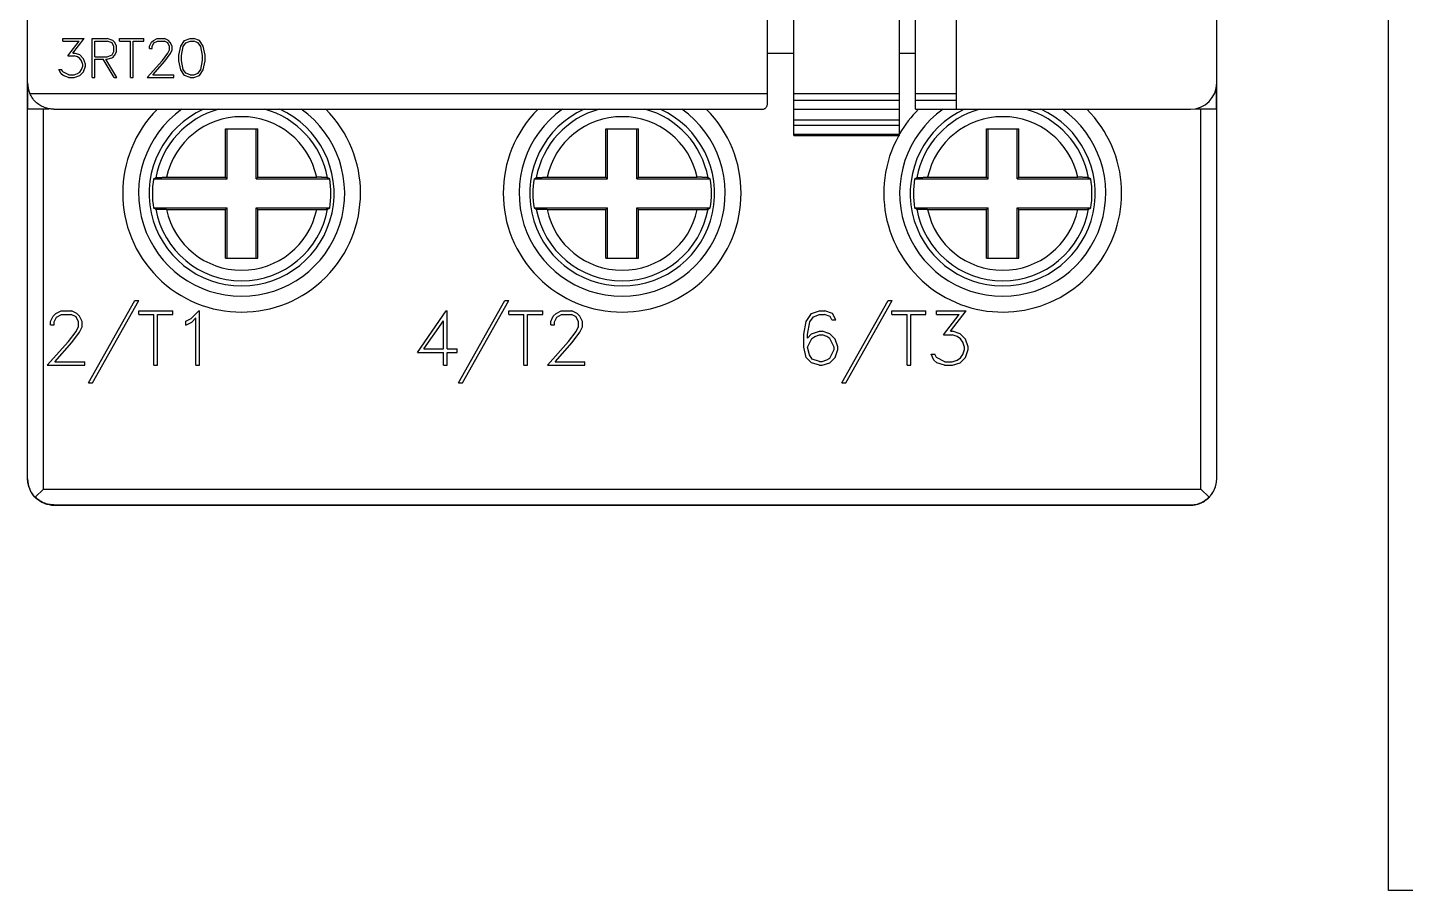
# Model space of a CAD drawing. Header units: millimetres. Extents: x -72 to 2978, y -1067 to 2817.
# Drawn here: x 159.1 to 211.2, y 2548.8 to 2581.4 of the extents above; entities that cross this region are included whole.
import ezdxf

# ---------------------------------------------------------------- set-up
doc = ezdxf.new("R2010")
doc.units = ezdxf.units.MM
doc.layers.add('10000_FRONT', color=7, linetype='Continuous')

msp = doc.modelspace()

# ---------------------------------------------------------------- linework, layer by layer
for p, q in [((210.575, 2548.763), (210.575, 2661.863)), ((233.075, 2548.763), (210.575, 2548.763))]:
    msp.add_line(p, q)
at = {"layer": '10000_FRONT', "color": 7, "linetype": 'Continuous', "lineweight": 25}
for p, q in [((188.075, 2577.338), (188.075, 2634.338)), ((187.075, 2578.538), (187.075, 2633.138)), ((159.075, 2578.358), (159.075, 2632.338)), ((192.075, 2577.338), (192.075, 2593.838)), ((192.675, 2578.338), (192.675, 2593.238)), ((194.225, 2578.338), (194.225, 2592.038)), ((204.075, 2579.338), (204.075, 2583.141)), ((160.408, 2581.011), (161.215, 2581.011)), ((160.408, 2580.913), (160.408, 2581.011)), ((160.785, 2580.463), (161.215, 2581.011)), ((161.521, 2581.011), (162.086, 2581.011)), ((161.521, 2579.541), (161.521, 2581.011)), ((162.296, 2580.94), (162.086, 2581.011)), ((162.557, 2581.011), (163.478, 2581.011)), ((162.557, 2580.913), (162.557, 2581.011)), ((163.478, 2580.913), (163.478, 2581.011)), ((163.836, 2580.941), (163.979, 2581.011)), ((163.979, 2581.011), (164.261, 2581.011)), ((164.404, 2580.94), (164.261, 2581.011)), ((165.013, 2580.94), (165.226, 2581.011)), ((165.226, 2581.011), (165.368, 2581.011)), ((165.582, 2580.94), (165.368, 2581.011)), ((159.075, 2580.448), (159.075, 2580.448)), ((160.408, 2580.913), (161.023, 2580.913)), ((160.598, 2580.363), (161.023, 2580.913)), ((160.785, 2580.463), (160.837, 2580.463)), ((161.049, 2580.392), (160.837, 2580.463)), ((161.619, 2580.913), (162.081, 2580.913)), ((161.619, 2580.325), (161.619, 2580.913)), ((162.277, 2580.846), (162.081, 2580.913)), ((162.342, 2580.718), (162.277, 2580.846)), ((162.277, 2580.392), (162.342, 2580.519)), ((162.371, 2580.869), (162.296, 2580.94)), ((162.342, 2580.519), (162.342, 2580.718)), ((162.37, 2580.369), (162.44, 2580.512)), ((162.44, 2580.725), (162.371, 2580.869)), ((162.44, 2580.512), (162.44, 2580.725)), ((162.557, 2580.913), (162.968, 2580.913)), ((162.968, 2579.541), (162.968, 2580.913)), ((163.066, 2580.913), (163.478, 2580.913)), ((163.066, 2579.541), (163.066, 2580.913)), ((163.693, 2580.726), (163.763, 2580.87)), ((163.693, 2580.638), (163.693, 2580.726)), ((163.693, 2580.638), (163.792, 2580.638)), ((163.763, 2580.87), (163.836, 2580.941)), ((163.792, 2580.718), (163.858, 2580.848)), ((163.792, 2580.638), (163.792, 2580.718)), ((163.858, 2580.848), (163.987, 2580.913)), ((163.987, 2580.913), (164.253, 2580.913)), ((164.177, 2580.184), (164.381, 2580.455)), ((164.383, 2580.848), (164.253, 2580.913)), ((164.269, 2580.162), (164.477, 2580.438)), ((164.381, 2580.455), (164.447, 2580.589)), ((164.447, 2580.718), (164.383, 2580.848)), ((164.477, 2580.868), (164.404, 2580.94)), ((164.447, 2580.589), (164.447, 2580.718)), ((164.548, 2580.725), (164.477, 2580.868)), ((164.477, 2580.438), (164.548, 2580.579)), ((164.548, 2580.579), (164.548, 2580.725)), ((164.801, 2580.381), (164.87, 2580.727)), ((164.87, 2580.727), (165.013, 2580.94)), ((164.899, 2580.377), (164.968, 2580.717)), ((164.968, 2580.717), (165.061, 2580.856)), ((165.061, 2580.856), (165.231, 2580.913)), ((165.231, 2580.913), (165.365, 2580.913)), ((165.534, 2580.856), (165.365, 2580.913)), ((165.626, 2580.717), (165.534, 2580.856)), ((165.725, 2580.727), (165.582, 2580.94)), ((165.695, 2580.377), (165.626, 2580.717)), ((165.793, 2580.381), (165.725, 2580.727)), ((187.075, 2580.458), (188.075, 2580.458)), ((192.075, 2580.458), (192.675, 2580.458)), ((160.598, 2580.363), (160.833, 2580.363)), ((160.965, 2580.318), (160.833, 2580.363)), ((161.056, 2580.258), (160.965, 2580.318)), ((161.192, 2580.249), (161.049, 2580.392)), ((161.118, 2580.165), (161.056, 2580.258)), ((161.163, 2580.033), (161.118, 2580.165)), ((161.118, 2579.837), (161.163, 2579.969)), ((161.163, 2579.969), (161.163, 2580.033)), ((161.262, 2580.038), (161.192, 2580.249)), ((161.192, 2579.754), (161.262, 2579.965)), ((161.262, 2579.965), (161.262, 2580.038)), ((161.619, 2580.325), (162.081, 2580.325)), ((161.619, 2580.227), (161.936, 2580.227)), ((161.619, 2579.541), (161.619, 2580.227)), ((162.346, 2579.541), (161.936, 2580.227)), ((162.453, 2579.541), (162.042, 2580.227)), ((162.042, 2580.227), (162.085, 2580.227)), ((162.081, 2580.325), (162.277, 2580.392)), ((162.085, 2580.227), (162.296, 2580.297)), ((162.296, 2580.297), (162.37, 2580.369)), ((163.605, 2579.541), (164.177, 2580.184)), ((163.813, 2579.639), (164.269, 2580.162)), ((164.801, 2580.171), (164.801, 2580.381)), ((164.87, 2579.825), (164.801, 2580.171)), ((164.899, 2580.176), (164.899, 2580.377)), ((164.968, 2579.836), (164.899, 2580.176)), ((165.626, 2579.836), (165.695, 2580.176)), ((165.695, 2580.176), (165.695, 2580.377)), ((165.725, 2579.825), (165.793, 2580.171)), ((165.793, 2580.171), (165.793, 2580.381)), ((160.342, 2579.683), (160.261, 2579.845)), ((160.261, 2579.845), (160.365, 2579.845)), ((160.416, 2579.611), (160.342, 2579.683)), ((160.411, 2579.749), (160.365, 2579.845)), ((160.633, 2579.639), (160.411, 2579.749)), ((160.628, 2579.541), (160.416, 2579.611)), ((160.628, 2579.541), (160.837, 2579.541)), ((160.633, 2579.639), (160.833, 2579.639)), ((160.833, 2579.639), (160.965, 2579.685)), ((160.837, 2579.541), (161.049, 2579.611)), ((160.965, 2579.685), (161.056, 2579.745)), ((161.049, 2579.611), (161.192, 2579.754)), ((161.056, 2579.745), (161.118, 2579.837)), ((161.521, 2579.541), (161.619, 2579.541)), ((162.346, 2579.541), (162.453, 2579.541)), ((162.968, 2579.541), (163.066, 2579.541)), ((163.605, 2579.541), (164.615, 2579.541)), ((163.813, 2579.639), (164.615, 2579.639)), ((164.615, 2579.541), (164.615, 2579.639)), ((165.013, 2579.611), (164.87, 2579.825)), ((165.061, 2579.698), (164.968, 2579.836)), ((165.226, 2579.541), (165.013, 2579.611)), ((165.231, 2579.64), (165.061, 2579.698)), ((165.226, 2579.541), (165.368, 2579.541)), ((165.231, 2579.64), (165.365, 2579.64)), ((165.365, 2579.64), (165.534, 2579.698)), ((165.368, 2579.541), (165.582, 2579.611)), ((165.534, 2579.698), (165.626, 2579.836)), ((165.582, 2579.611), (165.725, 2579.825)), ((159.085, 2578.358), (159.085, 2579.197)), ((159.182, 2578.888), (159.158, 2578.938)), ((159.158, 2578.938), (187.075, 2578.938)), ((159.209, 2578.838), (159.182, 2578.888)), ((188.075, 2578.938), (192.075, 2578.938)), ((192.675, 2578.938), (194.225, 2578.938)), ((204.065, 2578.358), (204.065, 2579.197)), ((204.075, 2578.358), (204.075, 2579.33)), ((159.075, 2578.358), (159.675, 2578.358)), ((159.075, 2564.358), (159.075, 2578.358)), ((159.238, 2578.79), (159.209, 2578.838)), ((159.271, 2578.743), (159.238, 2578.79)), ((159.305, 2578.699), (159.271, 2578.743)), ((159.342, 2578.657), (159.305, 2578.699)), ((159.38, 2578.619), (159.342, 2578.657)), ((159.418, 2578.583), (159.38, 2578.619)), ((159.457, 2578.551), (159.418, 2578.583)), ((159.496, 2578.522), (159.457, 2578.551)), ((159.537, 2578.495), (159.496, 2578.522)), ((159.578, 2578.47), (159.537, 2578.495)), ((159.622, 2578.446), (159.578, 2578.47)), ((159.666, 2578.425), (159.622, 2578.446)), ((159.71, 2578.406), (159.666, 2578.425)), ((159.675, 2578.358), (159.876, 2578.358)), ((159.675, 2563.958), (159.675, 2578.358)), ((159.756, 2578.39), (159.71, 2578.406)), ((159.802, 2578.376), (159.756, 2578.39)), ((159.848, 2578.364), (159.802, 2578.376)), ((159.894, 2578.354), (159.848, 2578.364)), ((159.94, 2578.347), (159.894, 2578.354)), ((159.986, 2578.342), (159.94, 2578.347)), ((160.031, 2578.339), (159.986, 2578.342)), ((160.075, 2578.338), (160.031, 2578.339)), ((186.875, 2578.338), (186.893, 2578.339)), ((186.893, 2578.339), (186.911, 2578.341)), ((186.911, 2578.341), (186.929, 2578.345)), ((186.929, 2578.345), (186.947, 2578.352)), ((186.947, 2578.352), (186.965, 2578.359)), ((186.965, 2578.359), (186.982, 2578.369)), ((186.982, 2578.369), (186.998, 2578.381)), ((186.998, 2578.381), (187.014, 2578.394)), ((187.014, 2578.394), (187.028, 2578.409)), ((187.028, 2578.409), (187.041, 2578.426)), ((187.041, 2578.426), (187.052, 2578.445)), ((187.052, 2578.445), (187.061, 2578.466)), ((187.061, 2578.466), (187.068, 2578.488)), ((187.068, 2578.488), (187.073, 2578.512)), ((187.073, 2578.512), (187.075, 2578.538)), ((188.075, 2578.674), (192.075, 2578.674)), ((192.675, 2578.674), (194.225, 2578.674)), ((203.274, 2578.358), (204.075, 2578.358)), ((203.475, 2563.958), (203.475, 2578.358)), ((204.075, 2564.358), (204.075, 2578.358)), ((160.075, 2578.338), (186.875, 2578.338)), ((188.075, 2578.338), (192.075, 2578.338)), ((188.075, 2577.938), (192.075, 2577.938)), ((192.675, 2578.338), (194.225, 2578.338)), ((194.225, 2578.338), (203.075, 2578.338)), ((166.562, 2577.598), (167.787, 2577.598)), ((166.562, 2575.761), (166.562, 2577.598)), ((166.625, 2575.698), (166.625, 2577.598)), ((167.725, 2575.698), (167.725, 2577.598)), ((167.787, 2575.761), (167.787, 2577.598)), ((180.962, 2577.598), (182.187, 2577.598)), ((180.962, 2575.761), (180.962, 2577.598)), ((181.025, 2575.698), (181.025, 2577.598)), ((182.125, 2575.698), (182.125, 2577.598)), ((182.187, 2575.761), (182.187, 2577.598)), ((188.075, 2577.738), (192.075, 2577.738)), ((188.075, 2577.391), (192.075, 2577.391)), ((188.075, 2577.338), (192.075, 2577.338)), ((195.362, 2577.598), (196.587, 2577.598)), ((195.362, 2575.761), (195.362, 2577.598)), ((195.425, 2575.698), (195.425, 2577.598)), ((196.525, 2575.698), (196.525, 2577.598)), ((196.587, 2575.761), (196.587, 2577.598)), ((163.901, 2575.729), (163.912, 2575.735)), ((163.912, 2575.735), (163.924, 2575.741)), ((163.924, 2575.741), (163.928, 2575.743)), ((163.928, 2575.743), (163.935, 2575.745)), ((163.935, 2575.745), (163.945, 2575.746)), ((163.945, 2575.746), (163.956, 2575.748)), ((163.956, 2575.748), (163.97, 2575.749)), ((163.97, 2575.749), (163.986, 2575.751)), ((163.986, 2575.751), (164.005, 2575.752)), ((164.005, 2575.752), (164.025, 2575.753)), ((164.025, 2575.753), (164.047, 2575.755)), ((164.047, 2575.755), (164.07, 2575.756)), ((164.07, 2575.756), (164.096, 2575.757)), ((164.096, 2575.757), (164.123, 2575.758)), ((164.123, 2575.758), (164.151, 2575.758)), ((164.151, 2575.758), (164.179, 2575.759)), ((164.179, 2575.759), (164.208, 2575.76)), ((164.208, 2575.76), (164.239, 2575.76)), ((164.239, 2575.76), (164.271, 2575.76)), ((164.271, 2575.76), (164.303, 2575.761)), ((164.303, 2575.761), (164.334, 2575.761)), ((164.334, 2575.761), (166.562, 2575.761)), ((166.625, 2575.698), (166.562, 2575.761)), ((167.725, 2575.698), (167.787, 2575.761)), ((167.787, 2575.761), (170.015, 2575.761)), ((170.04, 2575.761), (170.015, 2575.761)), ((170.067, 2575.76), (170.04, 2575.761)), ((170.093, 2575.76), (170.067, 2575.76)), ((170.119, 2575.76), (170.093, 2575.76)), ((170.145, 2575.76), (170.119, 2575.76)), ((170.169, 2575.759), (170.145, 2575.76)), ((170.192, 2575.759), (170.169, 2575.759)), ((170.215, 2575.758), (170.192, 2575.759)), ((170.238, 2575.757), (170.215, 2575.758)), ((170.26, 2575.756), (170.238, 2575.757)), ((170.281, 2575.756), (170.26, 2575.756)), ((170.3, 2575.755), (170.281, 2575.756)), ((170.318, 2575.754), (170.3, 2575.755)), ((170.335, 2575.753), (170.318, 2575.754)), ((170.352, 2575.752), (170.335, 2575.753)), ((170.367, 2575.751), (170.352, 2575.752)), ((170.38, 2575.749), (170.367, 2575.751)), ((170.391, 2575.748), (170.38, 2575.749)), ((170.401, 2575.747), (170.391, 2575.748)), ((170.409, 2575.746), (170.401, 2575.747)), ((170.416, 2575.744), (170.409, 2575.746)), ((170.422, 2575.743), (170.416, 2575.744)), ((170.425, 2575.741), (170.422, 2575.743)), ((170.437, 2575.735), (170.425, 2575.741)), ((170.449, 2575.729), (170.437, 2575.735)), ((178.301, 2575.729), (178.312, 2575.735)), ((178.312, 2575.735), (178.324, 2575.741)), ((178.324, 2575.741), (178.328, 2575.743)), ((178.328, 2575.743), (178.335, 2575.745)), ((178.335, 2575.745), (178.345, 2575.746)), ((178.345, 2575.746), (178.356, 2575.748)), ((178.356, 2575.748), (178.37, 2575.749)), ((178.37, 2575.749), (178.386, 2575.751)), ((178.386, 2575.751), (178.405, 2575.752)), ((178.405, 2575.752), (178.425, 2575.753)), ((178.425, 2575.753), (178.447, 2575.755)), ((178.447, 2575.755), (178.47, 2575.756)), ((178.47, 2575.756), (178.496, 2575.757)), ((178.496, 2575.757), (178.523, 2575.758)), ((178.523, 2575.758), (178.551, 2575.758)), ((178.551, 2575.758), (178.579, 2575.759)), ((178.579, 2575.759), (178.608, 2575.76)), ((178.608, 2575.76), (178.639, 2575.76)), ((178.639, 2575.76), (178.671, 2575.76)), ((178.671, 2575.76), (178.703, 2575.761)), ((178.703, 2575.761), (178.734, 2575.761)), ((178.734, 2575.761), (180.962, 2575.761)), ((181.025, 2575.698), (180.962, 2575.761)), ((182.125, 2575.698), (182.187, 2575.761)), ((182.187, 2575.761), (184.415, 2575.761)), ((184.44, 2575.761), (184.415, 2575.761)), ((184.467, 2575.76), (184.44, 2575.761)), ((184.493, 2575.76), (184.467, 2575.76)), ((184.519, 2575.76), (184.493, 2575.76)), ((184.545, 2575.76), (184.519, 2575.76)), ((184.569, 2575.759), (184.545, 2575.76)), ((184.592, 2575.759), (184.569, 2575.759)), ((184.615, 2575.758), (184.592, 2575.759)), ((184.638, 2575.757), (184.615, 2575.758)), ((184.66, 2575.756), (184.638, 2575.757)), ((184.681, 2575.756), (184.66, 2575.756)), ((184.7, 2575.755), (184.681, 2575.756)), ((184.718, 2575.754), (184.7, 2575.755)), ((184.735, 2575.753), (184.718, 2575.754)), ((184.752, 2575.752), (184.735, 2575.753)), ((184.767, 2575.751), (184.752, 2575.752)), ((184.78, 2575.749), (184.767, 2575.751)), ((184.791, 2575.748), (184.78, 2575.749)), ((184.801, 2575.747), (184.791, 2575.748)), ((184.809, 2575.746), (184.801, 2575.747)), ((184.816, 2575.744), (184.809, 2575.746)), ((184.822, 2575.743), (184.816, 2575.744)), ((184.825, 2575.741), (184.822, 2575.743)), ((184.837, 2575.735), (184.825, 2575.741)), ((184.849, 2575.729), (184.837, 2575.735)), ((192.701, 2575.729), (192.712, 2575.735)), ((192.712, 2575.735), (192.724, 2575.741)), ((192.724, 2575.741), (192.728, 2575.743)), ((192.728, 2575.743), (192.735, 2575.745)), ((192.735, 2575.745), (192.745, 2575.746)), ((192.745, 2575.746), (192.756, 2575.748)), ((192.756, 2575.748), (192.77, 2575.749)), ((192.77, 2575.749), (192.786, 2575.751)), ((192.786, 2575.751), (192.805, 2575.752)), ((192.805, 2575.752), (192.825, 2575.753)), ((192.825, 2575.753), (192.847, 2575.755)), ((192.847, 2575.755), (192.87, 2575.756)), ((192.87, 2575.756), (192.896, 2575.757)), ((192.896, 2575.757), (192.923, 2575.758)), ((192.923, 2575.758), (192.951, 2575.758)), ((192.951, 2575.758), (192.979, 2575.759)), ((192.979, 2575.759), (193.008, 2575.76)), ((193.008, 2575.76), (193.039, 2575.76)), ((193.039, 2575.76), (193.071, 2575.76)), ((193.071, 2575.76), (193.103, 2575.761)), ((193.103, 2575.761), (193.134, 2575.761)), ((193.134, 2575.761), (195.362, 2575.761)), ((195.425, 2575.698), (195.362, 2575.761)), ((196.525, 2575.698), (196.587, 2575.761)), ((196.587, 2575.761), (198.815, 2575.761)), ((198.84, 2575.761), (198.815, 2575.761)), ((198.867, 2575.76), (198.84, 2575.761)), ((198.893, 2575.76), (198.867, 2575.76)), ((198.919, 2575.76), (198.893, 2575.76)), ((198.945, 2575.76), (198.919, 2575.76)), ((198.969, 2575.759), (198.945, 2575.76)), ((198.992, 2575.759), (198.969, 2575.759)), ((199.015, 2575.758), (198.992, 2575.759)), ((199.038, 2575.757), (199.015, 2575.758)), ((199.06, 2575.756), (199.038, 2575.757)), ((199.081, 2575.756), (199.06, 2575.756)), ((199.1, 2575.755), (199.081, 2575.756)), ((199.118, 2575.754), (199.1, 2575.755)), ((199.135, 2575.753), (199.118, 2575.754)), ((199.152, 2575.752), (199.135, 2575.753)), ((199.167, 2575.751), (199.152, 2575.752)), ((199.18, 2575.749), (199.167, 2575.751)), ((199.191, 2575.748), (199.18, 2575.749)), ((199.201, 2575.747), (199.191, 2575.748)), ((199.209, 2575.746), (199.201, 2575.747)), ((199.216, 2575.744), (199.209, 2575.746)), ((199.222, 2575.743), (199.216, 2575.744)), ((199.225, 2575.741), (199.222, 2575.743)), ((199.237, 2575.735), (199.225, 2575.741)), ((199.249, 2575.729), (199.237, 2575.735)), ((163.842, 2575.698), (163.854, 2575.704)), ((163.842, 2575.698), (166.625, 2575.698)), ((163.854, 2575.704), (163.866, 2575.71)), ((163.866, 2575.71), (163.877, 2575.717)), ((163.877, 2575.717), (163.889, 2575.723)), ((163.889, 2575.723), (163.901, 2575.729)), ((167.725, 2575.698), (170.507, 2575.698)), ((170.46, 2575.723), (170.449, 2575.729)), ((170.472, 2575.717), (170.46, 2575.723)), ((170.484, 2575.71), (170.472, 2575.717)), ((170.495, 2575.704), (170.484, 2575.71)), ((170.507, 2575.698), (170.495, 2575.704)), ((178.242, 2575.698), (178.254, 2575.704)), ((178.242, 2575.698), (181.025, 2575.698)), ((178.254, 2575.704), (178.266, 2575.71)), ((178.266, 2575.71), (178.277, 2575.717)), ((178.277, 2575.717), (178.289, 2575.723)), ((178.289, 2575.723), (178.301, 2575.729)), ((182.125, 2575.698), (184.907, 2575.698)), ((184.86, 2575.723), (184.849, 2575.729)), ((184.872, 2575.717), (184.86, 2575.723)), ((184.884, 2575.71), (184.872, 2575.717)), ((184.895, 2575.704), (184.884, 2575.71)), ((184.907, 2575.698), (184.895, 2575.704)), ((192.642, 2575.698), (192.654, 2575.704)), ((192.642, 2575.698), (195.425, 2575.698)), ((192.654, 2575.704), (192.666, 2575.71)), ((192.666, 2575.71), (192.677, 2575.717)), ((192.677, 2575.717), (192.689, 2575.723)), ((192.689, 2575.723), (192.701, 2575.729)), ((196.525, 2575.698), (199.307, 2575.698)), ((199.26, 2575.723), (199.249, 2575.729)), ((199.272, 2575.717), (199.26, 2575.723)), ((199.284, 2575.71), (199.272, 2575.717)), ((199.295, 2575.704), (199.284, 2575.71)), ((199.307, 2575.698), (199.295, 2575.704)), ((163.854, 2574.591), (163.842, 2574.598)), ((163.842, 2574.598), (166.625, 2574.598)), ((163.866, 2574.585), (163.854, 2574.591)), ((163.877, 2574.579), (163.866, 2574.585)), ((163.889, 2574.573), (163.877, 2574.579)), ((163.901, 2574.566), (163.889, 2574.573)), ((163.912, 2574.56), (163.901, 2574.566)), ((163.924, 2574.554), (163.912, 2574.56)), ((163.927, 2574.553), (163.924, 2574.554)), ((163.933, 2574.551), (163.927, 2574.553)), ((163.94, 2574.55), (163.933, 2574.551)), ((163.948, 2574.549), (163.94, 2574.55)), ((163.958, 2574.547), (163.948, 2574.549)), ((163.969, 2574.546), (163.958, 2574.547)), ((163.983, 2574.545), (163.969, 2574.546)), ((163.997, 2574.544), (163.983, 2574.545)), ((164.014, 2574.543), (163.997, 2574.544)), ((164.031, 2574.542), (164.014, 2574.543)), ((164.049, 2574.541), (164.031, 2574.542)), ((164.068, 2574.54), (164.049, 2574.541)), ((164.089, 2574.539), (164.068, 2574.54)), ((164.111, 2574.538), (164.089, 2574.539)), ((164.134, 2574.538), (164.111, 2574.538)), ((164.157, 2574.537), (164.134, 2574.538)), ((164.18, 2574.536), (164.157, 2574.537)), ((164.204, 2574.536), (164.18, 2574.536)), ((164.23, 2574.536), (164.204, 2574.536)), ((164.256, 2574.535), (164.23, 2574.536)), ((164.282, 2574.535), (164.256, 2574.535)), ((164.309, 2574.535), (164.282, 2574.535)), ((164.334, 2574.535), (164.309, 2574.535)), ((164.334, 2574.535), (166.562, 2574.535)), ((166.562, 2574.535), (166.625, 2574.598)), ((166.562, 2572.698), (166.562, 2574.535)), ((166.625, 2572.698), (166.625, 2574.598)), ((167.787, 2574.535), (167.725, 2574.598)), ((167.725, 2574.598), (170.507, 2574.598)), ((167.725, 2572.698), (167.725, 2574.598)), ((167.787, 2574.535), (170.015, 2574.535)), ((167.787, 2572.698), (167.787, 2574.535)), ((170.015, 2574.535), (170.046, 2574.535)), ((170.046, 2574.535), (170.078, 2574.535)), ((170.078, 2574.535), (170.11, 2574.535)), ((170.11, 2574.535), (170.141, 2574.536)), ((170.141, 2574.536), (170.17, 2574.536)), ((170.17, 2574.536), (170.198, 2574.537)), ((170.198, 2574.537), (170.226, 2574.538)), ((170.226, 2574.538), (170.253, 2574.539)), ((170.253, 2574.539), (170.279, 2574.54)), ((170.279, 2574.54), (170.302, 2574.541)), ((170.302, 2574.541), (170.324, 2574.542)), ((170.324, 2574.542), (170.344, 2574.543)), ((170.344, 2574.543), (170.363, 2574.545)), ((170.363, 2574.545), (170.379, 2574.546)), ((170.379, 2574.546), (170.393, 2574.548)), ((170.393, 2574.548), (170.404, 2574.549)), ((170.404, 2574.549), (170.414, 2574.551)), ((170.414, 2574.551), (170.421, 2574.552)), ((170.421, 2574.552), (170.425, 2574.554)), ((170.425, 2574.554), (170.437, 2574.56)), ((170.437, 2574.56), (170.449, 2574.566)), ((170.449, 2574.566), (170.46, 2574.573)), ((170.46, 2574.573), (170.472, 2574.579)), ((170.472, 2574.579), (170.484, 2574.585)), ((170.484, 2574.585), (170.495, 2574.591)), ((170.495, 2574.591), (170.507, 2574.598)), ((178.254, 2574.591), (178.242, 2574.598)), ((178.242, 2574.598), (181.025, 2574.598)), ((178.266, 2574.585), (178.254, 2574.591)), ((178.277, 2574.579), (178.266, 2574.585)), ((178.289, 2574.573), (178.277, 2574.579)), ((178.301, 2574.566), (178.289, 2574.573)), ((178.312, 2574.56), (178.301, 2574.566)), ((178.324, 2574.554), (178.312, 2574.56)), ((178.327, 2574.553), (178.324, 2574.554)), ((178.333, 2574.551), (178.327, 2574.553)), ((178.34, 2574.55), (178.333, 2574.551)), ((178.348, 2574.549), (178.34, 2574.55)), ((178.358, 2574.547), (178.348, 2574.549)), ((178.369, 2574.546), (178.358, 2574.547)), ((178.383, 2574.545), (178.369, 2574.546)), ((178.397, 2574.544), (178.383, 2574.545)), ((178.414, 2574.543), (178.397, 2574.544)), ((178.431, 2574.542), (178.414, 2574.543)), ((178.449, 2574.541), (178.431, 2574.542)), ((178.468, 2574.54), (178.449, 2574.541)), ((178.489, 2574.539), (178.468, 2574.54)), ((178.511, 2574.538), (178.489, 2574.539)), ((178.534, 2574.538), (178.511, 2574.538)), ((178.557, 2574.537), (178.534, 2574.538)), ((178.58, 2574.536), (178.557, 2574.537)), ((178.604, 2574.536), (178.58, 2574.536)), ((178.63, 2574.536), (178.604, 2574.536)), ((178.656, 2574.535), (178.63, 2574.536)), ((178.682, 2574.535), (178.656, 2574.535)), ((178.709, 2574.535), (178.682, 2574.535)), ((178.734, 2574.535), (178.709, 2574.535)), ((178.734, 2574.535), (180.962, 2574.535)), ((180.962, 2574.535), (181.025, 2574.598)), ((180.962, 2572.698), (180.962, 2574.535)), ((181.025, 2572.698), (181.025, 2574.598)), ((182.187, 2574.535), (182.125, 2574.598)), ((182.125, 2574.598), (184.907, 2574.598)), ((182.125, 2572.698), (182.125, 2574.598)), ((182.187, 2574.535), (184.415, 2574.535)), ((182.187, 2572.698), (182.187, 2574.535)), ((184.415, 2574.535), (184.446, 2574.535)), ((184.446, 2574.535), (184.478, 2574.535)), ((184.478, 2574.535), (184.51, 2574.535)), ((184.51, 2574.535), (184.541, 2574.536)), ((184.541, 2574.536), (184.57, 2574.536)), ((184.57, 2574.536), (184.598, 2574.537)), ((184.598, 2574.537), (184.626, 2574.538)), ((184.626, 2574.538), (184.653, 2574.539)), ((184.653, 2574.539), (184.679, 2574.54)), ((184.679, 2574.54), (184.702, 2574.541)), ((184.702, 2574.541), (184.724, 2574.542)), ((184.724, 2574.542), (184.744, 2574.543)), ((184.744, 2574.543), (184.763, 2574.545)), ((184.763, 2574.545), (184.779, 2574.546)), ((184.779, 2574.546), (184.793, 2574.548)), ((184.793, 2574.548), (184.804, 2574.549)), ((184.804, 2574.549), (184.814, 2574.551)), ((184.814, 2574.551), (184.821, 2574.552)), ((184.821, 2574.552), (184.825, 2574.554)), ((184.825, 2574.554), (184.837, 2574.56)), ((184.837, 2574.56), (184.849, 2574.566)), ((184.849, 2574.566), (184.86, 2574.573)), ((184.86, 2574.573), (184.872, 2574.579)), ((184.872, 2574.579), (184.884, 2574.585)), ((184.884, 2574.585), (184.895, 2574.591)), ((184.895, 2574.591), (184.907, 2574.598)), ((192.654, 2574.591), (192.642, 2574.598)), ((192.642, 2574.598), (195.425, 2574.598)), ((192.666, 2574.585), (192.654, 2574.591)), ((192.677, 2574.579), (192.666, 2574.585)), ((192.689, 2574.573), (192.677, 2574.579)), ((192.701, 2574.566), (192.689, 2574.573)), ((192.712, 2574.56), (192.701, 2574.566)), ((192.724, 2574.554), (192.712, 2574.56)), ((192.727, 2574.553), (192.724, 2574.554)), ((192.733, 2574.551), (192.727, 2574.553)), ((192.74, 2574.55), (192.733, 2574.551)), ((192.748, 2574.549), (192.74, 2574.55)), ((192.758, 2574.547), (192.748, 2574.549)), ((192.769, 2574.546), (192.758, 2574.547)), ((192.783, 2574.545), (192.769, 2574.546)), ((192.797, 2574.544), (192.783, 2574.545)), ((192.814, 2574.543), (192.797, 2574.544)), ((192.831, 2574.542), (192.814, 2574.543)), ((192.849, 2574.541), (192.831, 2574.542)), ((192.868, 2574.54), (192.849, 2574.541)), ((192.889, 2574.539), (192.868, 2574.54)), ((192.911, 2574.538), (192.889, 2574.539)), ((192.934, 2574.538), (192.911, 2574.538)), ((192.957, 2574.537), (192.934, 2574.538)), ((192.98, 2574.536), (192.957, 2574.537)), ((193.004, 2574.536), (192.98, 2574.536)), ((193.03, 2574.536), (193.004, 2574.536)), ((193.056, 2574.535), (193.03, 2574.536)), ((193.082, 2574.535), (193.056, 2574.535)), ((193.109, 2574.535), (193.082, 2574.535)), ((193.134, 2574.535), (193.109, 2574.535)), ((193.134, 2574.535), (195.362, 2574.535)), ((195.362, 2574.535), (195.425, 2574.598)), ((195.362, 2572.698), (195.362, 2574.535)), ((195.425, 2572.698), (195.425, 2574.598)), ((196.587, 2574.535), (196.525, 2574.598)), ((196.525, 2574.598), (199.307, 2574.598)), ((196.525, 2572.698), (196.525, 2574.598)), ((196.587, 2574.535), (198.815, 2574.535)), ((196.587, 2572.698), (196.587, 2574.535)), ((198.815, 2574.535), (198.846, 2574.535)), ((198.846, 2574.535), (198.878, 2574.535)), ((198.878, 2574.535), (198.91, 2574.535)), ((198.91, 2574.535), (198.941, 2574.536)), ((198.941, 2574.536), (198.97, 2574.536)), ((198.97, 2574.536), (198.998, 2574.537)), ((198.998, 2574.537), (199.026, 2574.538)), ((199.026, 2574.538), (199.053, 2574.539)), ((199.053, 2574.539), (199.079, 2574.54)), ((199.079, 2574.54), (199.102, 2574.541)), ((199.102, 2574.541), (199.124, 2574.542)), ((199.124, 2574.542), (199.144, 2574.543)), ((199.144, 2574.543), (199.163, 2574.545)), ((199.163, 2574.545), (199.179, 2574.546)), ((199.179, 2574.546), (199.193, 2574.548)), ((199.193, 2574.548), (199.204, 2574.549)), ((199.204, 2574.549), (199.214, 2574.551)), ((199.214, 2574.551), (199.221, 2574.552)), ((199.221, 2574.552), (199.225, 2574.554)), ((199.225, 2574.554), (199.237, 2574.56)), ((199.237, 2574.56), (199.249, 2574.566)), ((199.249, 2574.566), (199.26, 2574.573)), ((199.26, 2574.573), (199.272, 2574.579)), ((199.272, 2574.579), (199.284, 2574.585)), ((199.284, 2574.585), (199.295, 2574.591)), ((199.295, 2574.591), (199.307, 2574.598)), ((166.562, 2572.698), (167.787, 2572.698)), ((180.962, 2572.698), (182.187, 2572.698)), ((195.362, 2572.698), (196.587, 2572.698)), ((161.385, 2567.976), (163.139, 2571.092)), ((161.534, 2567.976), (163.286, 2571.092)), ((163.139, 2571.092), (163.286, 2571.092)), ((175.385, 2567.976), (177.139, 2571.092)), ((175.534, 2567.976), (177.286, 2571.092)), ((177.139, 2571.092), (177.286, 2571.092)), ((189.885, 2567.976), (191.639, 2571.092)), ((190.034, 2567.976), (191.786, 2571.092)), ((191.639, 2571.092), (191.786, 2571.092)), ((160.044, 2570.502), (160.145, 2570.602)), ((160.145, 2570.602), (160.346, 2570.7)), ((160.176, 2570.471), (160.357, 2570.563)), ((160.346, 2570.7), (160.742, 2570.7)), ((160.357, 2570.563), (160.73, 2570.563)), ((160.912, 2570.472), (160.73, 2570.563)), ((160.941, 2570.601), (160.742, 2570.7)), ((161.043, 2570.5), (160.941, 2570.601)), ((163.281, 2570.7), (164.571, 2570.7)), ((163.281, 2570.563), (163.281, 2570.7)), ((163.281, 2570.563), (163.858, 2570.563)), ((163.858, 2568.642), (163.858, 2570.563)), ((163.995, 2570.563), (164.571, 2570.563)), ((163.995, 2568.642), (163.995, 2570.563)), ((164.571, 2570.563), (164.571, 2570.7)), ((165.261, 2570.41), (165.553, 2570.7)), ((165.553, 2570.7), (165.582, 2570.7)), ((165.582, 2568.642), (165.582, 2570.7)), ((173.825, 2569.132), (174.914, 2570.7)), ((174.914, 2570.7), (174.947, 2570.7)), ((174.947, 2569.269), (174.947, 2570.7)), ((177.281, 2570.7), (178.571, 2570.7)), ((177.281, 2570.563), (177.281, 2570.7)), ((177.281, 2570.563), (177.858, 2570.563)), ((177.858, 2568.642), (177.858, 2570.563)), ((177.995, 2570.563), (178.571, 2570.563)), ((177.995, 2568.642), (177.995, 2570.563)), ((178.571, 2570.563), (178.571, 2570.7)), ((178.97, 2570.502), (179.072, 2570.602)), ((179.072, 2570.602), (179.273, 2570.7)), ((179.103, 2570.471), (179.284, 2570.563)), ((179.273, 2570.7), (179.668, 2570.7)), ((179.284, 2570.563), (179.656, 2570.563)), ((179.838, 2570.472), (179.656, 2570.563)), ((179.868, 2570.601), (179.668, 2570.7)), ((179.97, 2570.5), (179.868, 2570.601)), ((188.541, 2570.302), (188.742, 2570.601)), ((188.742, 2570.601), (189.041, 2570.7)), ((188.81, 2570.48), (189.046, 2570.561)), ((189.041, 2570.7), (189.239, 2570.7)), ((189.046, 2570.561), (189.232, 2570.561)), ((189.449, 2570.486), (189.232, 2570.561)), ((189.54, 2570.601), (189.239, 2570.7)), ((189.656, 2570.368), (189.54, 2570.601)), ((191.781, 2570.7), (193.071, 2570.7)), ((191.781, 2570.563), (191.781, 2570.7)), ((191.781, 2570.563), (192.358, 2570.563)), ((192.358, 2568.642), (192.358, 2570.563)), ((192.495, 2570.563), (193.071, 2570.563)), ((192.495, 2568.642), (192.495, 2570.563)), ((193.071, 2570.563), (193.071, 2570.7)), ((193.467, 2570.7), (194.598, 2570.7)), ((193.467, 2570.563), (193.467, 2570.7)), ((193.467, 2570.563), (194.329, 2570.563)), ((193.734, 2569.793), (194.329, 2570.563)), ((193.995, 2569.933), (194.598, 2570.7)), ((159.946, 2570.302), (160.044, 2570.502)), ((159.946, 2570.178), (159.946, 2570.302)), ((159.946, 2570.178), (160.085, 2570.178)), ((160.085, 2570.291), (160.176, 2570.471)), ((160.085, 2570.178), (160.085, 2570.291)), ((160.909, 2569.922), (161.001, 2570.11)), ((161.001, 2570.291), (160.912, 2570.472)), ((161.001, 2570.11), (161.001, 2570.291)), ((161.142, 2570.299), (161.043, 2570.5)), ((161.043, 2569.899), (161.142, 2570.096)), ((161.142, 2570.096), (161.142, 2570.299)), ((165.06, 2570.308), (165.261, 2570.41)), ((165.06, 2570.163), (165.06, 2570.308)), ((165.06, 2570.163), (165.288, 2570.276)), ((165.288, 2570.276), (165.444, 2570.434)), ((165.444, 2568.642), (165.444, 2570.434)), ((174.074, 2569.269), (174.809, 2570.328)), ((174.809, 2569.269), (174.809, 2570.328)), ((178.872, 2570.302), (178.97, 2570.502)), ((178.872, 2570.178), (178.872, 2570.302)), ((178.872, 2570.178), (179.012, 2570.178)), ((179.012, 2570.291), (179.103, 2570.471)), ((179.012, 2570.178), (179.012, 2570.291)), ((179.836, 2569.922), (179.928, 2570.11)), ((179.928, 2570.291), (179.838, 2570.472)), ((179.928, 2570.11), (179.928, 2570.291)), ((180.069, 2570.299), (179.97, 2570.5)), ((179.97, 2569.899), (180.069, 2570.096)), ((180.069, 2570.096), (180.069, 2570.299)), ((188.446, 2569.818), (188.541, 2570.302)), ((188.585, 2569.812), (188.682, 2570.287)), ((188.682, 2570.287), (188.81, 2570.48)), ((189.51, 2570.368), (189.449, 2570.486)), ((189.51, 2570.368), (189.656, 2570.368)), ((159.822, 2568.642), (160.624, 2569.542)), ((160.113, 2568.779), (160.752, 2569.512)), ((160.624, 2569.542), (160.909, 2569.922)), ((160.752, 2569.512), (161.043, 2569.899)), ((178.749, 2568.642), (179.55, 2569.542)), ((179.04, 2568.779), (179.679, 2569.512)), ((179.55, 2569.542), (179.836, 2569.922)), ((179.679, 2569.512), (179.97, 2569.899)), ((188.446, 2569.333), (188.446, 2569.818)), ((188.585, 2569.675), (188.744, 2569.834)), ((188.585, 2569.675), (188.585, 2569.812)), ((188.585, 2569.333), (188.747, 2569.657)), ((188.744, 2569.834), (189.041, 2569.933)), ((188.747, 2569.657), (188.862, 2569.731)), ((188.862, 2569.731), (189.046, 2569.794)), ((189.041, 2569.933), (189.142, 2569.933)), ((189.046, 2569.794), (189.137, 2569.794)), ((189.321, 2569.731), (189.137, 2569.794)), ((189.439, 2569.834), (189.142, 2569.933)), ((189.436, 2569.657), (189.321, 2569.731)), ((189.598, 2569.331), (189.436, 2569.657)), ((189.64, 2569.634), (189.439, 2569.834)), ((189.737, 2569.338), (189.64, 2569.634)), ((193.734, 2569.793), (194.064, 2569.793)), ((193.995, 2569.933), (194.069, 2569.933)), ((194.247, 2569.73), (194.064, 2569.793)), ((194.365, 2569.834), (194.069, 2569.933)), ((194.376, 2569.646), (194.247, 2569.73)), ((194.566, 2569.634), (194.365, 2569.834)), ((194.462, 2569.515), (194.376, 2569.646)), ((194.525, 2569.332), (194.462, 2569.515)), ((194.664, 2569.338), (194.566, 2569.634)), ((173.825, 2569.132), (174.809, 2569.132)), ((174.074, 2569.269), (174.809, 2569.269)), ((174.809, 2568.642), (174.809, 2569.132)), ((174.947, 2569.269), (175.331, 2569.269)), ((174.947, 2569.132), (175.331, 2569.132)), ((174.947, 2568.642), (174.947, 2569.132)), ((175.331, 2569.132), (175.331, 2569.269)), ((188.544, 2568.94), (188.446, 2569.333)), ((188.659, 2569.037), (188.585, 2569.333)), ((188.769, 2568.875), (188.659, 2569.037)), ((189.436, 2568.919), (189.598, 2569.246)), ((189.598, 2569.246), (189.598, 2569.331)), ((189.64, 2568.94), (189.737, 2569.236)), ((189.737, 2569.236), (189.737, 2569.338)), ((193.375, 2568.841), (193.262, 2569.067)), ((193.262, 2569.067), (193.407, 2569.067)), ((193.473, 2568.933), (193.407, 2569.067)), ((194.376, 2568.928), (194.462, 2569.057)), ((194.462, 2569.057), (194.525, 2569.242)), ((194.525, 2569.242), (194.525, 2569.332)), ((194.566, 2568.94), (194.664, 2569.236)), ((194.664, 2569.236), (194.664, 2569.338)), ((159.822, 2568.642), (161.237, 2568.642)), ((160.113, 2568.779), (161.237, 2568.779)), ((161.237, 2568.642), (161.237, 2568.779)), ((163.858, 2568.642), (163.995, 2568.642)), ((165.444, 2568.642), (165.582, 2568.642)), ((174.809, 2568.642), (174.947, 2568.642)), ((177.858, 2568.642), (177.995, 2568.642)), ((178.749, 2568.642), (180.164, 2568.642)), ((179.04, 2568.779), (180.164, 2568.779)), ((180.164, 2568.642), (180.164, 2568.779)), ((188.744, 2568.741), (188.544, 2568.94)), ((189.041, 2568.642), (188.744, 2568.741)), ((189.046, 2568.781), (188.769, 2568.875)), ((189.041, 2568.642), (189.142, 2568.642)), ((189.046, 2568.781), (189.137, 2568.781)), ((189.137, 2568.781), (189.321, 2568.846)), ((189.142, 2568.642), (189.439, 2568.741)), ((189.321, 2568.846), (189.436, 2568.919)), ((189.439, 2568.741), (189.64, 2568.94)), ((192.358, 2568.642), (192.495, 2568.642)), ((193.479, 2568.74), (193.375, 2568.841)), ((193.784, 2568.779), (193.473, 2568.933)), ((193.776, 2568.642), (193.479, 2568.74)), ((193.776, 2568.642), (194.069, 2568.642)), ((193.784, 2568.779), (194.064, 2568.779)), ((194.064, 2568.779), (194.247, 2568.843)), ((194.069, 2568.642), (194.365, 2568.741)), ((194.247, 2568.843), (194.376, 2568.928)), ((194.365, 2568.741), (194.566, 2568.94)), ((161.385, 2567.976), (161.534, 2567.976)), ((175.385, 2567.976), (175.534, 2567.976)), ((189.885, 2567.976), (190.034, 2567.976)), ((159.076, 2564.31), (159.075, 2564.358)), ((159.075, 2564.348), (159.075, 2564.358)), ((159.079, 2564.261), (159.076, 2564.31)), ((159.085, 2564.211), (159.079, 2564.261)), ((204.064, 2564.211), (204.07, 2564.261)), ((204.07, 2564.261), (204.073, 2564.31)), ((204.073, 2564.31), (204.075, 2564.358)), ((204.075, 2564.348), (204.075, 2564.349)), ((159.094, 2564.161), (159.085, 2564.211)), ((159.106, 2564.111), (159.094, 2564.161)), ((159.12, 2564.061), (159.106, 2564.111)), ((159.137, 2564.011), (159.12, 2564.061)), ((159.156, 2563.962), (159.137, 2564.011)), ((159.179, 2563.914), (159.156, 2563.962)), ((159.182, 2563.898), (159.158, 2563.948)), ((159.158, 2563.948), (159.163, 2563.948)), ((159.203, 2563.867), (159.179, 2563.914)), ((159.209, 2563.848), (159.182, 2563.898)), ((159.231, 2563.821), (159.203, 2563.867)), ((159.238, 2563.8), (159.209, 2563.848)), ((159.26, 2563.777), (159.231, 2563.821)), ((159.271, 2563.753), (159.238, 2563.8)), ((159.292, 2563.735), (159.26, 2563.777)), ((159.305, 2563.709), (159.271, 2563.753)), ((159.367, 2563.651), (159.675, 2563.958)), ((159.675, 2563.958), (203.475, 2563.958)), ((203.782, 2563.651), (203.475, 2563.958)), ((203.844, 2563.709), (203.879, 2563.753)), ((203.857, 2563.735), (203.889, 2563.777)), ((203.879, 2563.753), (203.911, 2563.8)), ((203.889, 2563.777), (203.918, 2563.821)), ((203.911, 2563.8), (203.941, 2563.848)), ((203.918, 2563.821), (203.946, 2563.867)), ((203.941, 2563.848), (203.967, 2563.898)), ((203.946, 2563.867), (203.971, 2563.914)), ((203.967, 2563.898), (203.991, 2563.948)), ((203.971, 2563.914), (203.993, 2563.962)), ((203.987, 2563.948), (203.991, 2563.948)), ((203.993, 2563.962), (204.013, 2564.011)), ((204.013, 2564.011), (204.029, 2564.061)), ((204.029, 2564.061), (204.044, 2564.111)), ((204.044, 2564.111), (204.055, 2564.161)), ((204.055, 2564.161), (204.064, 2564.211)), ((159.328, 2563.693), (159.292, 2563.735)), ((159.342, 2563.667), (159.305, 2563.709)), ((159.368, 2563.651), (159.328, 2563.693)), ((159.38, 2563.629), (159.342, 2563.667)), ((159.409, 2563.611), (159.368, 2563.651)), ((159.418, 2563.593), (159.38, 2563.629)), ((159.452, 2563.576), (159.409, 2563.611)), ((159.457, 2563.561), (159.418, 2563.593)), ((159.494, 2563.544), (159.452, 2563.576)), ((159.496, 2563.532), (159.457, 2563.561)), ((159.538, 2563.514), (159.494, 2563.544)), ((159.537, 2563.505), (159.496, 2563.532)), ((159.578, 2563.48), (159.537, 2563.505)), ((159.584, 2563.487), (159.538, 2563.514)), ((159.622, 2563.456), (159.578, 2563.48)), ((159.631, 2563.462), (159.584, 2563.487)), ((159.666, 2563.435), (159.622, 2563.456)), ((159.679, 2563.439), (159.631, 2563.462)), ((159.71, 2563.416), (159.666, 2563.435)), ((159.728, 2563.42), (159.679, 2563.439)), ((159.756, 2563.4), (159.71, 2563.416)), ((159.778, 2563.403), (159.728, 2563.42)), ((159.802, 2563.386), (159.756, 2563.4)), ((159.828, 2563.389), (159.778, 2563.403)), ((159.848, 2563.374), (159.802, 2563.386)), ((159.878, 2563.377), (159.828, 2563.389)), ((159.894, 2563.364), (159.848, 2563.374)), ((159.928, 2563.369), (159.878, 2563.377)), ((159.94, 2563.357), (159.894, 2563.364)), ((159.978, 2563.363), (159.928, 2563.369)), ((159.986, 2563.352), (159.94, 2563.357)), ((160.027, 2563.359), (159.978, 2563.363)), ((160.031, 2563.349), (159.986, 2563.352)), ((160.075, 2563.358), (160.027, 2563.359)), ((160.075, 2563.348), (160.031, 2563.349)), ((160.075, 2563.358), (203.075, 2563.358)), ((160.075, 2563.348), (203.065, 2563.348)), ((203.065, 2563.348), (203.075, 2563.348)), ((203.075, 2563.358), (203.123, 2563.359)), ((203.075, 2563.348), (203.119, 2563.349)), ((203.119, 2563.349), (203.163, 2563.352)), ((203.123, 2563.359), (203.171, 2563.363)), ((203.163, 2563.352), (203.209, 2563.357)), ((203.171, 2563.363), (203.221, 2563.369)), ((203.209, 2563.357), (203.255, 2563.364)), ((203.221, 2563.369), (203.271, 2563.377)), ((203.255, 2563.364), (203.301, 2563.374)), ((203.271, 2563.377), (203.321, 2563.389)), ((203.301, 2563.374), (203.347, 2563.386)), ((203.321, 2563.389), (203.371, 2563.403)), ((203.347, 2563.386), (203.393, 2563.4)), ((203.371, 2563.403), (203.421, 2563.42)), ((203.393, 2563.4), (203.439, 2563.416)), ((203.421, 2563.42), (203.47, 2563.439)), ((203.439, 2563.416), (203.484, 2563.435)), ((203.47, 2563.439), (203.518, 2563.462)), ((203.484, 2563.435), (203.528, 2563.456)), ((203.518, 2563.462), (203.565, 2563.487)), ((203.528, 2563.456), (203.571, 2563.48)), ((203.565, 2563.487), (203.611, 2563.514)), ((203.571, 2563.48), (203.613, 2563.505)), ((203.611, 2563.514), (203.655, 2563.544)), ((203.613, 2563.505), (203.653, 2563.532)), ((203.653, 2563.532), (203.692, 2563.561)), ((203.655, 2563.544), (203.698, 2563.576)), ((203.692, 2563.561), (203.731, 2563.593)), ((203.698, 2563.576), (203.74, 2563.611)), ((203.731, 2563.593), (203.77, 2563.629)), ((203.74, 2563.611), (203.782, 2563.651)), ((203.77, 2563.629), (203.807, 2563.667)), ((203.782, 2563.651), (203.821, 2563.693)), ((203.807, 2563.667), (203.844, 2563.709)), ((203.821, 2563.693), (203.857, 2563.735))]:
    msp.add_line(p, q, dxfattribs=at)
for centre, radius, start, end in [((160.075, 2579.338), 1, 180, 203.5782), ((203.075, 2579.338), 1, 270, 0), ((167.175, 2575.158), 4.5, 135.0354, 44.9646), ((167.175, 2575.158), 3.9, 125.3742, 54.6258), ((167.175, 2575.148), 3.5, 114.2956, 65.7044), ((167.175, 2575.148), 3.304, 105.1239, 169.6488), ((167.175, 2575.148), 2.906, 12.1754, 167.8246), ((167.175, 2575.148), 3.304, 10.3512, 74.8761), ((181.575, 2575.158), 4.5, 135.0354, 44.9646), ((181.575, 2575.158), 3.9, 125.3742, 54.6258), ((181.575, 2575.148), 3.5, 114.2956, 65.7044), ((181.575, 2575.148), 3.304, 105.1239, 169.6488), ((181.575, 2575.148), 2.906, 12.1754, 167.8246), ((181.575, 2575.148), 3.304, 10.3512, 74.8761), ((195.975, 2575.158), 4.5, 151.0237, 44.9645), ((195.975, 2575.158), 3.9, 125.3742, 54.6257), ((195.975, 2575.158), 4.5, 135.0354, 150.0733), ((195.975, 2575.148), 3.5, 114.2957, 65.7043), ((195.975, 2575.148), 3.304, 105.1241, 169.6488), ((195.975, 2575.148), 2.906, 12.1754, 167.8246), ((195.975, 2575.148), 3.304, 10.3512, 74.8759), ((167.175, 2575.148), 3.378, 170.6281, 189.3718), ((167.175, 2575.148), 3.378, 350.6282, 9.3719), ((181.575, 2575.148), 3.378, 170.6281, 189.3718), ((181.575, 2575.148), 3.378, 350.6282, 9.3719), ((195.975, 2575.148), 3.378, 170.6281, 189.3718), ((195.975, 2575.148), 3.378, 350.6282, 9.3719), ((167.175, 2575.148), 3.304, 190.3512, 270), ((167.175, 2575.148), 2.906, 192.1754, 347.8246), ((167.175, 2575.148), 3.304, 270, 349.6488), ((181.575, 2575.148), 3.304, 190.3512, 270), ((181.575, 2575.148), 2.906, 192.1754, 347.8246), ((181.575, 2575.148), 3.304, 270, 349.6488), ((195.975, 2575.148), 3.304, 190.3512, 270), ((195.975, 2575.148), 2.906, 192.1754, 347.8246), ((195.975, 2575.148), 3.304, 270, 349.6488), ((160.075, 2564.348), 1, 180, 203.5783), ((203.075, 2564.348), 1, 336.4217, 0), ((160.085, 2564.348), 1, 224.5948, 270), ((203.065, 2564.348), 1, 270, 315.4052)]:
    msp.add_arc(centre, radius, start, end, dxfattribs=at)

doc.saveas('drawing.dxf')
